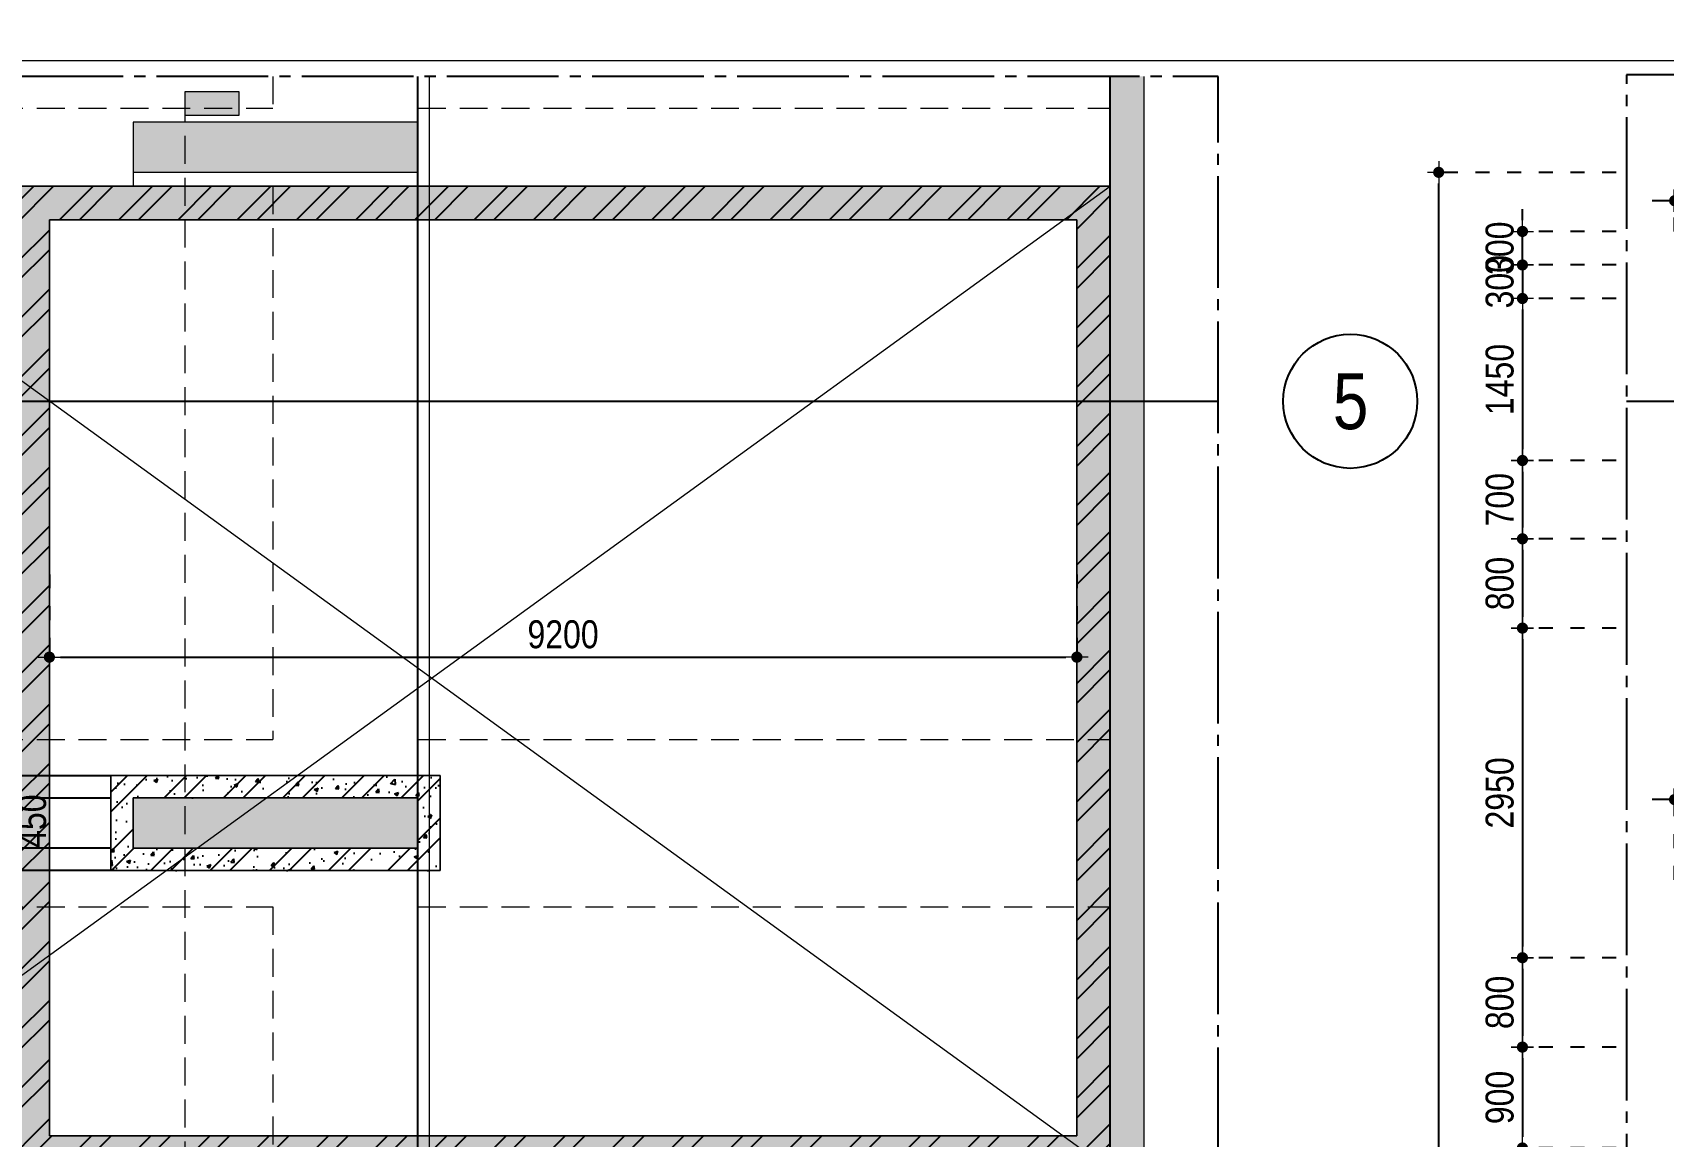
# Model space of a CAD drawing. Header units: millimetres. Extents: x -3021235 to -2791292, y 574414 to 656108.
# Drawn here: x -2947418 to -2932815, y 630182 to 640060 of the extents above; entities that cross this region are included whole.
import ezdxf
from ezdxf.enums import TextEntityAlignment as Align
from ezdxf.xclip import XClip

# ---------------------------------------------------------------- set-up
doc = ezdxf.new("R2010")
doc.units = ezdxf.units.MM
doc.header["$LTSCALE"] = 100
doc.header["$MEASUREMENT"] = 0
for name, pattern in [('$0$HIDDEN', [0.375, 0.25, -0.125]), ('A8-Chi tiet ramp doc$0$Grid Level$0$Center101', [13, 10, -1, 1, -1]), ('CHG_XX_Cot_Ham 2$0$MB_Luoi truc$0$HTT Hidden 21', [3, 2, -1]), ('CHG_XX_Damsan_Ham 2$0$CHG_XX_Damsan_Ham 2$0$HIDDEN', [0.375, 0.25, -0.125]), ('CHG_XX_Luoi truc$0$MB_Luoi truc$0$Center101', [13, 10, -1, 1, -1]), ('HIDDEN5', [2.8375, 1.25, -1.5875])]:
    doc.linetypes.add(name, pattern=pattern)
doc.layers.get('0').update_dxf_attribs({"lineweight": 9})
doc.layers.get('Defpoints').update_dxf_attribs({"color": 254, "lineweight": 0})
for name, color, linetype, lineweight in [("'S_General_Dim_1", 1, 'Continuous', 18), ('CHG_XX_Cot_Ham 1$0$Ap0311_H', 8, 'Continuous', 15), ('CHG_XX_Cot_Ham 2$0$NS-DuongBao', 3, 'Continuous', 18), ('CHG_XX_Cot_Ham 2$0$NS-Hatch', 8, 'Continuous', 25), ('CHG_XX_Cot_Ham 2$0$NS-Pier-H2', 150, 'Continuous', 13), ('CHG_XX_Cot_Ham 2$0$NS-Pier-H2 @ 1', 150, 'Continuous', 13), ('CHG_XX_Cot_Ham 2$0$NS-Pier-H2 @ 150', 150, 'Continuous', 13), ('CHG_XX_Damsan_Ham 1$0$DGIONG', 4, 'Continuous', 13), ("CHG_XX_Damsan_Ham 2$0$CHG_XX_Damsan_Ham 2$0$'S_General_Hidden_1 Thin", 1, 'CHG_XX_Damsan_Ham 2$0$CHG_XX_Damsan_Ham 2$0$HIDDEN', 18), ('CHG_XX_Damsan_Ham 2$0$CHG_XX_Damsan_Ham 2$0$CHG_XX_Damsan_Ham 2$0$Start lo mo', 3, 'Continuous', 15), ('CHG_XX_Damsan_Ham 2$0$CHG_XX_Damsan_Ham 2$0$CHG_XX_Damsan_Ham 2$0$Start net bao', 3, 'Continuous', 18), ('CHG_XX_Damsan_Ham 2$0$CHG_XX_Damsan_Ham 2$0$DBAO', 3, 'Continuous', 13), ('CHG_XX_Damsan_Ham 2$0$CHG_XX_Damsan_Ham 2$0$mach ngung thi cong', 6, 'Continuous', 13), ('CHG_XX_Damsan_Ham 2$0$CHG_XX_Damsan_Ham 2$0$Start net bao', 3, 'Continuous', 18), ('CHG_XX_Damsan_Ham 2$0$CHG_XX_Damsan_Ham 2$0$Start vach', 6, 'Continuous', 25), ('CHG_XX_Damsan_Ham 2$0$HATCH', 154, 'Continuous', 9), ('CHG_XX_Damsan_Ham 2$0$Start vach', 6, 'Continuous', 25), ('Ghi chu ban ve', 3, 'Continuous', 20)]:
    doc.layers.add(name, color=color, linetype=linetype, lineweight=lineweight)
for name, color, linetype in [('A8-Chi tiet ramp doc$0$Grid Level$0$Podium Grid Line', 251, 'A8-Chi tiet ramp doc$0$Grid Level$0$Center101'), ('CHG_XX_Cot_Ham 1$0$mb_cot tang 1-3$0$Concrete Line', 6, 'Continuous'), ('CHG_XX_Luoi truc$0$Grid', 34, 'Continuous'), ('CHG_XX_Luoi truc$0$Grid Line', 251, 'CHG_XX_Luoi truc$0$MB_Luoi truc$0$Center101'), ('Dim 100', 14, 'Continuous'), ('Ky hieu Truc', 1, 'Continuous'), ('mb_cot ham 2$0$Concrete Hatch', 218, 'Continuous'), ('mb_cot ham 2$0$Concrete Line', 6, 'Continuous'), ('mb_cot ham 2$0$Concrete Solid', 216, 'Continuous')]:
    doc.layers.add(name, color=color, linetype=linetype)
doc.styles.add('$0$Title Block Bold', font='VHELVEB_0.TTF')
doc.styles.add('ARIAL', font='ARIALN.TTF')
doc.styles.add('CHG_XX_Luoi truc$0$MB_Luoi truc$0$Grid A-F$0$VNI-HelveCB', font='VHELVCB_0.TTF')
doc.styles.add('Grid Line 200$0$VNI-HelveCB', font='VHELVCB_0.TTF')
doc.dimstyles.new('RHE_100', dxfattribs={"dimscale": 100, "dimtxt": 2.5, "dimasz": 1, "dimexe": 0, "dimexo": 0, "dimgap": 0.75, "dimtad": 1, "dimdec": 0, "dimrnd": 10, "dimzin": 9, "dimdsep": 46, "dimtxsty": 'ARIAL', "dimblk1": 'DIMDOT', "dimblk2": 'DIMDOT', "dimsah": 1, "dimcen": 2, "dimdle": 3, "dimclre": 8, "dimclrt": 2, "dimadec": 0, "dimazin": 0, "dimtfac": 1, "dimtdec": 0, "dimtix": 1, "dimtmove": 2, "dimatfit": 3, "dimldrblk": 'DIMPIJL', "dimfxl": 1, "dimtvp": 1.8, "dimtolj": 1, "dimtzin": 0, "dimarcsym": 0})

# ---------------------------------------------------------------- blocks, each defined once
blk = doc.blocks.new('*U1430')
at = {"layer": 'CHG_XX_Cot_Ham 2$0$NS-Pier-H2 @ 1'}
h = blk.add_hatch(color=256, dxfattribs=at)
h.dxf.hatch_style = 1
h.paths.add_polyline_path([(450, 0), (0, 0), (0, -2550), (450, -2550)])
at = {"layer": 'CHG_XX_Cot_Ham 2$0$NS-Pier-H2 @ 150'}
h = blk.add_hatch(color=256, dxfattribs=at)
h.dxf.hatch_style = 1
h.paths.add_polyline_path([(450, 0), (0, 0), (0, -2550), (450, -2550)])
blk = doc.blocks.new('CHG_XX_Cot_Ham 2$0$Block A_C450x2250')
at = {"layer": 'CHG_XX_Cot_Ham 2$0$NS-Pier-H2'}
blk.add_lwpolyline([(450, -2550), (0, -2550), (0, 0), (450, 0)], close=True, dxfattribs=at)
blk.add_blockref('*U1430', (0, 0), dxfattribs=at)
blk = doc.blocks.new('*U1206')
at = {"layer": 'CHG_XX_Luoi truc$0$Grid Line'}
blk.add_line((0, 0), (0, 608), dxfattribs=at)
at = {"layer": 'CHG_XX_Luoi truc$0$Grid', "lineweight": -2, "style": 'CHG_XX_Luoi truc$0$MB_Luoi truc$0$Grid A-F$0$VNI-HelveCB'}
for tag, p in [('GRIDSUB', (0, 617)), ('GRID', (0, -9))]:
    blk.add_attdef(tag, text='', height=5, dxfattribs=at).set_placement(p, align=Align.MIDDLE)
blk = doc.blocks.new('*U1208')
at = {"layer": 'CHG_XX_Luoi truc$0$Grid Line'}
blk.add_line((0, 0), (0, 438), dxfattribs=at)
at = {"layer": 'CHG_XX_Luoi truc$0$Grid', "lineweight": -2, "style": 'CHG_XX_Luoi truc$0$MB_Luoi truc$0$Grid A-F$0$VNI-HelveCB'}
for tag, p in [('GRIDSUB', (0, 447)), ('GRID', (0, -9))]:
    blk.add_attdef(tag, text='', height=5, dxfattribs=at).set_placement(p, align=Align.MIDDLE)
blk = doc.blocks.new('CHG_XX_Luoi truc')
at = {"layer": 'CHG_XX_Luoi truc$0$Grid', "xscale": 300, "yscale": 300, "zscale": 300}
blk.add_blockref('*U1206', (99550, -12747), dxfattribs=at)
at = {"layer": 'CHG_XX_Luoi truc$0$Grid', "xscale": 300.0000000000013, "yscale": 300.0000000000013, "zscale": 300.0000000000013, "rotation": 90}
blk.add_blockref('*U1208', (110703, 125550), dxfattribs=at)
blk = doc.blocks.new('CHG_XX_Cot_Ham 2')
at = {"layer": 'CHG_XX_Cot_Ham 2$0$NS-Hatch'}
h = blk.add_hatch(dxfattribs=at)
h.set_pattern_fill('ANSI32', color=256, scale=1000, style=0)
h.paths.add_polyline_path([(93600, 76300), (105750.8, 76300), (105750.8, 127475), (93600, 127475)])
h.paths.add_polyline_path([(93900, 107200), (93900, 112700), (105450.8, 112700), (105450.8, 107200)], flags=16)
h.paths.add_polyline_path([(101300.8, 106900), (101300.8, 99800), (93900, 99800), (93900, 106900)], flags=16)
h.paths.add_polyline_path([(93900, 113000), (93900, 118675), (105450.8, 118675), (105450.8, 113000)], flags=16)
h.paths.add_polyline_path([(101600.8, 106900), (105450.8, 106900), (105450.8, 92450), (93900, 92450), (93900, 99500), (101600.8, 99500)], flags=16)
h.paths.add_polyline_path([(93900, 118975), (93900, 122500), (95950, 122500), (95950, 118975)], flags=16)
h.paths.add_polyline_path([(96250, 118975), (96250, 127175), (105450.8, 127175), (105450.8, 118975)], flags=16)
h.paths.add_polyline_path([(100150.8, 92150), (100150.8, 87350), (93900, 87350), (93900, 92150)], flags=16)
h.paths.add_polyline_path([(93900, 122800), (93900, 127175), (95950, 127175), (95950, 122800)], flags=16)
h.paths.add_polyline_path([(100450.8, 92150), (105450.8, 92150), (105450.8, 81950), (100450.8, 81950)], flags=16)
h.paths.add_polyline_path([(100150.8, 87050), (100150.8, 81950), (93900, 81950), (93900, 87050)], flags=16)
h.paths.add_polyline_path([(105450.8, 81650), (105450.8, 76600), (93900, 76600), (93900, 81650)], flags=16)
h = blk.add_hatch(dxfattribs=at)
h.set_pattern_fill('AR-CONC', color=256, scale=50)
h.set_pattern_definition([(50, (-50, -50), (358.6301, -31.37607), [37.5, -412.5]), (355, (-50, -50), (-69.3757, 376.0961), [30, -330]), (100.45144, (-20.1, -52.6), (289.2544, 344.72), [31.8701, -350.57106]), (46.1842, (-50, 50), (533.6207, -82.7596), [56.25, -618.75]), (96.63564, (-5.53, 43.1), (467.331, 487.0593), [47.8052, -525.8569]), (351.18416, (-50, 50), (467.331, 487.0593), [45, -495]), (21, (0, 25), (298.4535, -201.30945), [37.5, -412.5]), (326, (0, 25), (121.6577, 362.575), [30, -330]), (71.45144, (24.87, 8.22), (420.1112, 161.2656), [31.8701, -350.57106]), (37.5, (-50, -50), (6.07993, 166.44693), [0, -326, 0, -335, 0, -331.25]), (7.5, (-50, -50), (131.53477, 197.20586), [0, -191, 0, -318.5, 0, -126.25]), (327.5, (-161.5, -50), (266.91122, -11.27744), [0, -125, 0, -390, 0, -517.5]), (317.5, (-211.5, -50), (291.5931, 50.0525), [0, -162.5, 0, -259, 0, -367.5])])
h.paths.add_polyline_path([(105750, 127475), (93600, 127475), (93600, 76300), (105750.8, 76300)])
h.paths.add_polyline_path([(93900, 107200), (93900, 112700), (105450.8, 112700), (105450.8, 107200)], flags=16)
h.paths.add_polyline_path([(101300.8, 106900), (101300.8, 99800), (93900, 99800), (93900, 106900)], flags=16)
h.paths.add_polyline_path([(93900, 113000), (93900, 118675), (105450.8, 118675), (105450.8, 113000)], flags=16)
h.paths.add_polyline_path([(101600.8, 106900), (105450.8, 106900), (105450.8, 92450), (93900, 92450), (93900, 99500), (101600.8, 99500)], flags=16)
h.paths.add_polyline_path([(93900, 118975), (93900, 122500), (95950, 122500), (95950, 118975)], flags=16)
h.paths.add_polyline_path([(96250, 118975), (96250, 127175), (105450.8, 127175), (105450.8, 118975)], flags=16)
h.paths.add_polyline_path([(100150.8, 92150), (100150.8, 87350), (93900, 87350), (93900, 92150)], flags=16)
h.paths.add_polyline_path([(93900, 122800), (93900, 127175), (95950, 127175), (95950, 122800)], flags=16)
h.paths.add_polyline_path([(100450.8, 92150), (105450.8, 92150), (105450.8, 81950), (100450.8, 81950)], flags=16)
h.paths.add_polyline_path([(100150.8, 87050), (100150.8, 81950), (93900, 81950), (93900, 87050)], flags=16)
h.paths.add_polyline_path([(105450.8, 81650), (105450.8, 76600), (93900, 76600), (93900, 81650)], flags=16)
h = blk.add_hatch(dxfattribs=at)
h.set_pattern_fill('AR-CONC', color=256, scale=50)
h.set_pattern_definition([(50, (-2213768.6, 588216.82), (358.63009, -31.376067), [37.5, -412.5]), (355, (-2213768.6, 588216.82), (-69.375667, 376.096067), [30, -330]), (100.451444, (-2213738.7, 588214.2), (289.254423, 344.719995), [31.870096, -350.571056]), (46.1842, (-2213768.6, 588316.8), (533.620665, -82.75964), [56.25, -618.75]), (96.635635, (-2213724.1, 588309.9), (467.33097, 487.0593), [47.80517, -525.85688]), (351.184164, (-2213768.6, 588316.8), (467.33097, 487.0593), [45, -495]), (21, (-2213718.6, 588291.82), (298.453526, -201.309445), [37.5, -412.5]), (326, (-2213718.6, 588291.82), (121.657666, 362.57502), [30, -330]), (71.451445, (-2213693.72, 588275.05), (420.11119, 161.265576), [31.870095, -350.571056]), (37.5, (-2213768.59, 588216.82), (6.079928, 166.446927), [0, -326, 0, -335, 0, -331.25]), (7.5, (-2213768.59, 588216.82), (131.534769, 197.205856), [0, -191, 0, -318.5, 0, -126.25]), (327.5, (-2213880.09, 588216.82), (266.911218, -11.277436), [0, -125, 0, -390, 0, -517.5]), (317.5, (-2213930.1, 588216.82), (291.593085, 50.052491), [0, -162.5, 0, -259, 0, -367.5])])
h.paths.add_polyline_path([(96800.8, 121350), (99750.8, 121350), (99750.8, 122200), (96800.8, 122200)])
h.paths.add_polyline_path([(97000.8, 121550), (99550.8, 121550), (99550.8, 122000), (97000.8, 122000)], flags=16)
h = blk.add_hatch(dxfattribs=at)
h.set_pattern_fill('ANSI32,_O', color=256, scale=1000)
h.set_pattern_definition([(45, (-2213768.6, 588216.82), (-265.16504, 265.16504), []), (45, (-2213591.8, 588216.82), (-265.16504, 265.16504), [])])
h.paths.add_polyline_path([(96800.8, 121350), (99750.8, 121350), (99750.8, 122200), (96800.8, 122200)])
h.paths.add_polyline_path([(97000.8, 121550), (99550.8, 121550), (99550.8, 122000), (97000.8, 122000)], flags=16)
at = {"layer": 'CHG_XX_Cot_Ham 2$0$NS-Pier-H2'}
h = blk.add_hatch(color=256, dxfattribs=at)
h.dxf.hatch_style = 1
h.paths.add_polyline_path([(99639.2, 163400), (-10900, 163400), (-10900, 85450), (-300, 85450), (-300, 84050), (32350, 84050), (32350, -9000), (103575.5, -9000), (106050, -6022), (106050, 158254.3)])
h.paths.add_polyline_path([(99533.7, 163100), (105750, 158110.4), (105750, 90450), (105650, 90450), (105750, 90450), (105750, 13850), (105750, 13722.3), (105750, -5913.6), (103434.7, -8700), (93599.8, -8700), (93299.8, -8700), (32650, -8700), (32650, 84350), (0, 84350), (0, 85750), (-10600, 85750), (-10600, 163100), (93600, 163100)], flags=16)
at = {"layer": 'CHG_XX_Cot_Ham 2$0$NS-DuongBao'}
for points in [[(93600, 127475), (105750.8, 127475), (105750.8, 76300), (93600, 76300)], [(105450.8, 127175), (96250, 127175), (96250, 118975), (105450.8, 118975)], [(96250, 127175), (105450.8, 127175), (105450.8, 118975), (96250, 118975)], [(96800.8, 122200), (99750.8, 122200), (99750.8, 121350), (96800.8, 121350)]]:
    blk.add_lwpolyline(points, close=True, dxfattribs=at)
at = {"layer": 'CHG_XX_Cot_Ham 2$0$NS-DuongBao', "color": 1}
for points in [[(96800.8, 121350), (99750.8, 121350), (99750.8, 122200), (96800.8, 122200)], [(97000.8, 122000), (99550.8, 122000), (99550.8, 121550), (97000.8, 121550)]]:
    blk.add_lwpolyline(points, close=True, dxfattribs=at)
at = {"layer": 'CHG_XX_Cot_Ham 2$0$NS-Pier-H2'}
for p, q in [((106050, 158254.3), (106050, -6022)), ((105750, 158110.4), (105750, 90450)), ((97000, 127925), (97000, 127475)), ((99550, 127475), (99550, 127925)), ((97000, 127475), (99550, 127475))]:
    blk.add_line(p, q, dxfattribs=at)
at = {"layer": 'CHG_XX_Cot_Ham 2$0$NS-Pier-H2', "linetype": 'CHG_XX_Cot_Ham 2$0$MB_Luoi truc$0$HTT Hidden 21'}
blk.add_lwpolyline([(99639.2, 163400), (106050, 158254.3), (106050, -6022), (103575.5, -9000), (32350, -9000), (32350, 84050), (-300, 84050), (-300, 85450), (-10900, 85450), (-10900, 163400)], close=True, dxfattribs=at)
at = {"layer": 'CHG_XX_Cot_Ham 2$0$NS-Pier-H2'}
for points in [[(96800.8, 122200), (99750.8, 122200), (99750.8, 121350), (96800.8, 121350)], [(97000, 121550), (99550, 121550), (99550, 122000), (97000, 122000)], [(99550.8, 121550), (97000.8, 121550), (97000.8, 122000), (99550.8, 122000)]]:
    blk.add_lwpolyline(points, close=True, dxfattribs=at)
blk.add_blockref('CHG_XX_Luoi truc', (0, 0), dxfattribs=at)
at = {"layer": 'CHG_XX_Cot_Ham 2$0$NS-Pier-H2', "xscale": -1, "rotation": 90}
for p in [(97000, 128050), (97000, 122000)]:
    blk.add_blockref('CHG_XX_Cot_Ham 2$0$Block A_C450x2250', p, dxfattribs=at)
blk = doc.blocks.new('CHG_XX_Damsan_Ham 2', base_point=(3089256, -609981))
at = {"layer": "CHG_XX_Damsan_Ham 2$0$CHG_XX_Damsan_Ham 2$0$'S_General_Hidden_1 Thin", "ltscale": 10}
for p, q in [((98250, 133925), (98250, 128175)), ((99550, 133925), (99550, 128175)), ((87700, 128175), (98250, 128175)), ((99550, 128175), (105750, 128175)), ((98250, 127475), (98250, 122525)), ((99550, 127475), (99550, 122525)), ((87300, 122525), (98250, 122525)), ((99550, 122525), (105750, 122525)), ((87300, 121025), (98250, 121025)), ((98250, 121025), (98250, 118675)), ((99550, 121025), (99550, 118675)), ((99550, 121025), (105750, 121025))]:
    blk.add_line(p, q, dxfattribs=at)
at = {"layer": 'CHG_XX_Damsan_Ham 2$0$CHG_XX_Damsan_Ham 2$0$CHG_XX_Damsan_Ham 2$0$Start lo mo'}
for p, q in [((105750, 127475), (93600, 127475)), ((93600, 118673), (105750, 127475)), ((93600, 127475), (105750, 118673)), ((105750, 118673), (105750, 127475))]:
    blk.add_line(p, q, dxfattribs=at)
at = {"layer": 'CHG_XX_Damsan_Ham 2$0$CHG_XX_Damsan_Ham 2$0$CHG_XX_Damsan_Ham 2$0$Start net bao'}
for points in [[(-10900, 163400), (99639, 163400), (106050, 158250), (106050, -6022), (103576, -9000), (32350, -9000), (32350, 84050), (-300, 84050)], [(-10600, 85750), (-10600, 163100), (99534, 163100), (105750, 158106), (105750, 128050)]]:
    blk.add_lwpolyline(points, dxfattribs=at)
at = {"layer": 'CHG_XX_Damsan_Ham 2$0$CHG_XX_Damsan_Ham 2$0$mach ngung thi cong'}
blk.add_lwpolyline([(23700, 90148), (-100, 90150), (-100, 153400), (99650, 153400), (99650, 71950), (75851, 71950), (75851, 88800), (75851, 88800), (75851, 129600), (23700, 129600)], close=True, dxfattribs=at)
at = {"layer": 'CHG_XX_Damsan_Ham 2$0$CHG_XX_Damsan_Ham 2$0$Start net bao'}
for points in [[(-10900, 163400), (99639, 163400), (106050, 158250), (106050, -6022), (103576, -9000), (32350, -9000), (32350, 84050), (-300, 84050)], [(-10600, 85750), (-10600, 163100), (99534, 163100), (105750, 158106), (105750, 128050)]]:
    blk.add_lwpolyline(points, dxfattribs=at)
at = {"layer": 'CHG_XX_Damsan_Ham 2$0$CHG_XX_Damsan_Ham 2$0$Start vach'}
blk.add_lwpolyline([(105750, 12350), (105750, 156610)], dxfattribs=at)
at = {"layer": 'CHG_XX_Damsan_Ham 2$0$Start vach'}
blk.add_lwpolyline([(105750, 12350), (105750, 156610)], dxfattribs=at)
at = {"layer": 'CHG_XX_Damsan_Ham 2$0$CHG_XX_Damsan_Ham 2$0$DBAO'}
blk.add_blockref('CHG_XX_Cot_Ham 2', (0, 0), dxfattribs=at)
at = {"layer": 'CHG_XX_Damsan_Ham 2$0$HATCH'}
blk.add_blockref('CHG_XX_Cot_Ham 2', (0, 0), dxfattribs=at)
blk = doc.blocks.new('*U1090')
blk.add_hatch(color=256).paths.add_polyline_path([(480, 52996), (480, 52781), (0, 52781), (0, 52996)])
at = {"linetype": '$0$HIDDEN', "ltscale": 10}
blk.add_line((0, 600), (0, 52996), dxfattribs=at)
blk.add_lwpolyline([(480, 52996), (480, 52781), (0, 52781), (0, 52996)], close=True)
at = {"style": '$0$Title Block Bold', "flags": 8}
blk.add_attdef('VIEWNUMBER', text='', height=300, dxfattribs=at).set_placement((0, 0), align=Align.BOTTOM_CENTER)
blk.add_attdef('DRAWINGREFERENCE', text='', height=250, dxfattribs=at).set_placement((0, -120), align=Align.TOP_CENTER)
blk = doc.blocks.new('CHG_XX_Cot_Ham 1')
at = {"layer": 'CHG_XX_Cot_Ham 1$0$Ap0311_H'}
h = blk.add_hatch(color=256, dxfattribs=at)
h.dxf.hatch_style = 1
h.paths.add_polyline_path([(99639.2, 163400), (-10900, 163400), (-10900, 85450), (-300, 85450), (-300, 84050), (32350, 84050), (32350, -9000), (103575.5, -9000), (106050, -6022), (106050, 158254.3)])
h.paths.add_polyline_path([(99533.7, 163100), (105750, 158110.4), (105750, 90450), (105650, 90450), (105650, 90450), (105750, 90450), (105750, 13850), (105750, 13825.9), (105750, -5913.6), (103434.7, -8700), (93600, -8700), (32650, -8700), (32650, 84350), (0, 84350), (0, 85750), (-10600, 85750), (-10600, 163100), (93600, 163100)], flags=16)
at = {"layer": 'CHG_XX_Cot_Ham 1$0$mb_cot tang 1-3$0$Concrete Line'}
blk.add_blockref('CHG_XX_Luoi truc', (0, 0), dxfattribs=at)
blk = doc.blocks.new('CHG_XX_Damsan_Ham 1', base_point=(3089256, -609981))
at = {"layer": 'CHG_XX_Damsan_Ham 1$0$DGIONG'}
blk.add_blockref('CHG_XX_Cot_Ham 1', (0, 0), dxfattribs=at)
blk = doc.blocks.new('DIMDOT')
for p, q in [((1, 0), (-1, 0)), ((0, -1), (0, 1))]:
    blk.add_line(p, q)
at = {"const_width": 0.5}
blk.add_lwpolyline([(-0.25, 0, 1), (0.25, 0, 1)], format="xyb", close=True, dxfattribs=at)
blk = doc.blocks.new('*D327')
at = {"layer": "'S_General_Dim_1", "color": 0, "lineweight": -2, "transparency": 16777216}
for p, q in [((-2947655, 632860), (-2947655, 632960)), ((-2947655, 632560), (-2947655, 632760)), ((-2947655, 632460), (-2947655, 632360))]:
    blk.add_line(p, q, dxfattribs=at)
at = {"layer": "'S_General_Dim_1", "color": 8, "lineweight": -2, "transparency": 16777216}
for p, q in [((-2946716, 632760), (-2947655, 632760)), ((-2946716, 632560), (-2947655, 632560))]:
    blk.add_line(p, q, dxfattribs=at)
at = {"layer": 'Defpoints', "color": 0, "transparency": 16777216}
for p in [(-2947655, 632760), (-2946716, 632760), (-2946716, 632560)]:
    blk.add_point(p, dxfattribs=at)
at = {"layer": "'S_General_Dim_1", "color": 0, "lineweight": -2, "transparency": 16777216, "xscale": 100, "yscale": 100, "zscale": 100}
for p, rotation in [((-2947655, 632760), 270), ((-2947655, 632560), 90)]:
    blk.add_blockref('DIMDOT', p, dxfattribs=dict(at, rotation=rotation))
at = {"layer": "'S_General_Dim_1", "color": 2, "transparency": 16777216, "insert": (-2947858, 632660), "char_height": 250, "attachment_point": 5, "rotation": 90, "style": 'ARIAL'}
blk.add_mtext('\\A1;200', dxfattribs=at)
blk = doc.blocks.new('DIMPIJL')
at = {"linetype": 'ByBlock'}
blk.add_solid([(-2.5, 0.42), (-2.5, -0.42), (0, 0)], dxfattribs=at)
blk = doc.blocks.new('*D328')
at = {"layer": "'S_General_Dim_1", "color": 8, "lineweight": -2, "transparency": 16777216}
for p, q in [((-2946716, 633210), (-2947655, 633210)), ((-2946716, 632760), (-2947655, 632760))]:
    blk.add_line(p, q, dxfattribs=at)
at = {"layer": "'S_General_Dim_1", "color": 0, "lineweight": -2, "transparency": 16777216}
blk.add_line((-2947655, 632860), (-2947655, 633110), dxfattribs=at)
at = {"layer": 'Defpoints', "color": 0, "transparency": 16777216}
for p in [(-2947655, 633210), (-2946716, 633210), (-2946716, 632760)]:
    blk.add_point(p, dxfattribs=at)
at = {"layer": "'S_General_Dim_1", "color": 0, "lineweight": -2, "transparency": 16777216, "xscale": 100, "yscale": 100, "zscale": 100}
for p, rotation in [((-2947655, 633210), 90), ((-2947655, 632760), 270)]:
    blk.add_blockref('DIMDOT', p, dxfattribs=dict(at, rotation=rotation))
at = {"layer": "'S_General_Dim_1", "color": 2, "transparency": 16777216, "insert": (-2947421, 633003), "char_height": 250, "attachment_point": 5, "rotation": 90, "style": 'ARIAL'}
blk.add_mtext('\\A1;450', dxfattribs=at)
blk = doc.blocks.new('*D329')
at = {"layer": "'S_General_Dim_1", "color": 0, "lineweight": -2, "transparency": 16777216}
for p, q in [((-2947655, 633510), (-2947655, 633610)), ((-2947655, 633210), (-2947655, 633410)), ((-2947655, 633110), (-2947655, 633010))]:
    blk.add_line(p, q, dxfattribs=at)
at = {"layer": "'S_General_Dim_1", "color": 8, "lineweight": -2, "transparency": 16777216}
for p, q in [((-2946716, 633410), (-2947655, 633410)), ((-2946716, 633210), (-2947655, 633210))]:
    blk.add_line(p, q, dxfattribs=at)
at = {"layer": 'Defpoints', "color": 0, "transparency": 16777216}
for p in [(-2947655, 633410), (-2946716, 633410), (-2946716, 633210)]:
    blk.add_point(p, dxfattribs=at)
at = {"layer": "'S_General_Dim_1", "color": 0, "lineweight": -2, "transparency": 16777216, "xscale": 100, "yscale": 100, "zscale": 100}
for p, rotation in [((-2947655, 633410), 270), ((-2947655, 633210), 90)]:
    blk.add_blockref('DIMDOT', p, dxfattribs=dict(at, rotation=rotation))
at = {"layer": "'S_General_Dim_1", "color": 2, "transparency": 16777216, "insert": (-2947858, 633310), "char_height": 250, "attachment_point": 5, "rotation": 90, "style": 'ARIAL'}
blk.add_mtext('\\A1;200', dxfattribs=at)
blk = doc.blocks.new('gr1')
at = {"layer": 'Ky hieu Truc', "lineweight": -2}
blk.add_circle((-8854, 37924), 600, dxfattribs=at)
at = {"layer": 'Ky hieu Truc', "color": 3, "style": 'Grid Line 200$0$VNI-HelveCB'}
blk.add_text('5', height=500, dxfattribs=at).set_placement((-8851, 37921), align=Align.MIDDLE)
blk = doc.blocks.new('*D337')
at = {"layer": "'S_General_Dim_1", "color": 8, "linetype": 'HIDDEN5', "lineweight": -2, "transparency": 16777216}
for p, q in [((-2933238, 638810), (-2934827, 638810)), ((-2933238, 601660), (-2934827, 601660))]:
    blk.add_line(p, q, dxfattribs=at)
at = {"layer": "'S_General_Dim_1", "color": 0, "lineweight": -2, "transparency": 16777216}
blk.add_line((-2934827, 601760), (-2934827, 638710), dxfattribs=at)
at = {"layer": 'Defpoints', "color": 0, "transparency": 16777216}
for p in [(-2934827, 638810), (-2933238, 638810), (-2933238, 601660)]:
    blk.add_point(p, dxfattribs=at)
at = {"layer": "'S_General_Dim_1", "color": 0, "lineweight": -2, "transparency": 16777216, "xscale": 100, "yscale": 100, "zscale": 100}
for p, rotation in [((-2934827, 638810), 90), ((-2934827, 601660), 270)]:
    blk.add_blockref('DIMDOT', p, dxfattribs=dict(at, rotation=rotation))
at = {"layer": "'S_General_Dim_1", "color": 2, "transparency": 16777216, "insert": (-2935030, 620235), "char_height": 250, "attachment_point": 5, "rotation": 90, "style": 'ARIAL'}
blk.add_mtext('\\A1;37150', dxfattribs=at)
blk = doc.blocks.new('*D338')
at = {"layer": "'S_General_Dim_1", "color": 0, "lineweight": -2, "transparency": 16777216}
for p, q in [((-2934077, 638381), (-2934077, 638481)), ((-2934077, 637981), (-2934077, 638281)), ((-2934077, 637881), (-2934077, 637781))]:
    blk.add_line(p, q, dxfattribs=at)
at = {"layer": "'S_General_Dim_1", "color": 8, "linetype": 'HIDDEN5', "lineweight": -2, "transparency": 16777216}
for p, q in [((-2933238, 638281), (-2934077, 638281)), ((-2933238, 637981), (-2934077, 637981))]:
    blk.add_line(p, q, dxfattribs=at)
at = {"layer": 'Defpoints', "color": 0, "transparency": 16777216}
for p in [(-2934077, 638281), (-2933238, 638281), (-2933238, 637981)]:
    blk.add_point(p, dxfattribs=at)
at = {"layer": "'S_General_Dim_1", "color": 0, "lineweight": -2, "transparency": 16777216, "xscale": 100, "yscale": 100, "zscale": 100}
for p, rotation in [((-2934077, 638281), 270), ((-2934077, 637981), 90)]:
    blk.add_blockref('DIMDOT', p, dxfattribs=dict(at, rotation=rotation))
at = {"layer": "'S_General_Dim_1", "color": 2, "transparency": 16777216, "insert": (-2934280, 638131), "char_height": 250, "attachment_point": 5, "rotation": 90, "style": 'ARIAL'}
blk.add_mtext('\\A1;300', dxfattribs=at)
blk = doc.blocks.new('*D339')
at = {"layer": "'S_General_Dim_1", "color": 0, "lineweight": -2, "transparency": 16777216}
for p, q in [((-2934077, 638081), (-2934077, 638181)), ((-2934077, 637981), (-2934077, 637681)), ((-2934077, 637581), (-2934077, 637481))]:
    blk.add_line(p, q, dxfattribs=at)
at = {"layer": "'S_General_Dim_1", "color": 8, "linetype": 'HIDDEN5', "lineweight": -2, "transparency": 16777216}
for p, q in [((-2933238, 637981), (-2934077, 637981)), ((-2933238, 637681), (-2934077, 637681))]:
    blk.add_line(p, q, dxfattribs=at)
at = {"layer": 'Defpoints', "color": 0, "transparency": 16777216}
for p in [(-2933238, 637981), (-2934077, 637681), (-2933238, 637681)]:
    blk.add_point(p, dxfattribs=at)
at = {"layer": "'S_General_Dim_1", "color": 0, "lineweight": -2, "transparency": 16777216, "xscale": 100, "yscale": 100, "zscale": 100}
for p, rotation in [((-2934077, 637981), 270), ((-2934077, 637681), 90)]:
    blk.add_blockref('DIMDOT', p, dxfattribs=dict(at, rotation=rotation))
at = {"layer": "'S_General_Dim_1", "color": 2, "transparency": 16777216, "insert": (-2934280, 637831), "char_height": 250, "attachment_point": 5, "rotation": 90, "style": 'ARIAL'}
blk.add_mtext('\\A1;300', dxfattribs=at)
blk = doc.blocks.new('*D340')
at = {"layer": "'S_General_Dim_1", "color": 8, "linetype": 'HIDDEN5', "lineweight": -2, "transparency": 16777216}
for p, q in [((-2933238, 637681), (-2934077, 637681)), ((-2933238, 636231), (-2934077, 636231))]:
    blk.add_line(p, q, dxfattribs=at)
at = {"layer": "'S_General_Dim_1", "color": 0, "lineweight": -2, "transparency": 16777216}
blk.add_line((-2934077, 637581), (-2934077, 636331), dxfattribs=at)
at = {"layer": 'Defpoints', "color": 0, "transparency": 16777216}
for p in [(-2933238, 637681), (-2934077, 636231), (-2933238, 636231)]:
    blk.add_point(p, dxfattribs=at)
at = {"layer": "'S_General_Dim_1", "color": 0, "lineweight": -2, "transparency": 16777216, "xscale": 100, "yscale": 100, "zscale": 100}
for p, rotation in [((-2934077, 637681), 90), ((-2934077, 636231), 270)]:
    blk.add_blockref('DIMDOT', p, dxfattribs=dict(at, rotation=rotation))
at = {"layer": "'S_General_Dim_1", "color": 2, "transparency": 16777216, "insert": (-2934280, 636956), "char_height": 250, "attachment_point": 5, "rotation": 90, "style": 'ARIAL'}
blk.add_mtext('\\A1;1450', dxfattribs=at)
blk = doc.blocks.new('*D341')
at = {"layer": "'S_General_Dim_1", "color": 8, "linetype": 'HIDDEN5', "lineweight": -2, "transparency": 16777216}
for p, q in [((-2933238, 636231), (-2934077, 636231)), ((-2933238, 635530), (-2934077, 635530))]:
    blk.add_line(p, q, dxfattribs=at)
at = {"layer": "'S_General_Dim_1", "color": 0, "lineweight": -2, "transparency": 16777216}
blk.add_line((-2934077, 636131), (-2934077, 635630), dxfattribs=at)
at = {"layer": 'Defpoints', "color": 0, "transparency": 16777216}
for p in [(-2933238, 636231), (-2934077, 635530), (-2933238, 635530)]:
    blk.add_point(p, dxfattribs=at)
at = {"layer": "'S_General_Dim_1", "color": 0, "lineweight": -2, "transparency": 16777216, "xscale": 100, "yscale": 100, "zscale": 100}
for p, rotation in [((-2934077, 636231), 90), ((-2934077, 635530), 270)]:
    blk.add_blockref('DIMDOT', p, dxfattribs=dict(at, rotation=rotation))
at = {"layer": "'S_General_Dim_1", "color": 2, "transparency": 16777216, "insert": (-2934280, 635880), "char_height": 250, "attachment_point": 5, "rotation": 90, "style": 'ARIAL'}
blk.add_mtext('\\A1;700', dxfattribs=at)
blk = doc.blocks.new('*D342')
at = {"layer": "'S_General_Dim_1", "color": 8, "linetype": 'HIDDEN5', "lineweight": -2, "transparency": 16777216}
for p, q in [((-2933238, 635530), (-2934077, 635530)), ((-2933238, 634731), (-2934077, 634731))]:
    blk.add_line(p, q, dxfattribs=at)
at = {"layer": "'S_General_Dim_1", "color": 0, "lineweight": -2, "transparency": 16777216}
blk.add_line((-2934077, 635430), (-2934077, 634831), dxfattribs=at)
at = {"layer": 'Defpoints', "color": 0, "transparency": 16777216}
for p in [(-2933238, 635530), (-2934077, 634731), (-2933238, 634731)]:
    blk.add_point(p, dxfattribs=at)
at = {"layer": "'S_General_Dim_1", "color": 0, "lineweight": -2, "transparency": 16777216, "xscale": 100, "yscale": 100, "zscale": 100}
for p, rotation in [((-2934077, 635530), 90), ((-2934077, 634731), 270)]:
    blk.add_blockref('DIMDOT', p, dxfattribs=dict(at, rotation=rotation))
at = {"layer": "'S_General_Dim_1", "color": 2, "transparency": 16777216, "insert": (-2934280, 635130), "char_height": 250, "attachment_point": 5, "rotation": 90, "style": 'ARIAL'}
blk.add_mtext('\\A1;800', dxfattribs=at)
blk = doc.blocks.new('*D343')
at = {"layer": "'S_General_Dim_1", "color": 8, "linetype": 'HIDDEN5', "lineweight": -2, "transparency": 16777216}
for p, q in [((-2933238, 634731), (-2934077, 634731)), ((-2933238, 631781), (-2934077, 631781))]:
    blk.add_line(p, q, dxfattribs=at)
at = {"layer": "'S_General_Dim_1", "color": 0, "lineweight": -2, "transparency": 16777216}
blk.add_line((-2934077, 634631), (-2934077, 631881), dxfattribs=at)
at = {"layer": 'Defpoints', "color": 0, "transparency": 16777216}
for p in [(-2933238, 634731), (-2934077, 631781), (-2933238, 631781)]:
    blk.add_point(p, dxfattribs=at)
at = {"layer": "'S_General_Dim_1", "color": 0, "lineweight": -2, "transparency": 16777216, "xscale": 100, "yscale": 100, "zscale": 100}
for p, rotation in [((-2934077, 634731), 90), ((-2934077, 631781), 270)]:
    blk.add_blockref('DIMDOT', p, dxfattribs=dict(at, rotation=rotation))
at = {"layer": "'S_General_Dim_1", "color": 2, "transparency": 16777216, "insert": (-2934280, 633256), "char_height": 250, "attachment_point": 5, "rotation": 90, "style": 'ARIAL'}
blk.add_mtext('\\A1;2950', dxfattribs=at)
blk = doc.blocks.new('*D344')
at = {"layer": "'S_General_Dim_1", "color": 8, "linetype": 'HIDDEN5', "lineweight": -2, "transparency": 16777216}
for p, q in [((-2933238, 631781), (-2934077, 631781)), ((-2933238, 630981), (-2934077, 630981))]:
    blk.add_line(p, q, dxfattribs=at)
at = {"layer": "'S_General_Dim_1", "color": 0, "lineweight": -2, "transparency": 16777216}
blk.add_line((-2934077, 631681), (-2934077, 631081), dxfattribs=at)
at = {"layer": 'Defpoints', "color": 0, "transparency": 16777216}
for p in [(-2933238, 631781), (-2934077, 630981), (-2933238, 630981)]:
    blk.add_point(p, dxfattribs=at)
at = {"layer": "'S_General_Dim_1", "color": 0, "lineweight": -2, "transparency": 16777216, "xscale": 100, "yscale": 100, "zscale": 100}
for p, rotation in [((-2934077, 631781), 90), ((-2934077, 630981), 270)]:
    blk.add_blockref('DIMDOT', p, dxfattribs=dict(at, rotation=rotation))
at = {"layer": "'S_General_Dim_1", "color": 2, "transparency": 16777216, "insert": (-2934280, 631381), "char_height": 250, "attachment_point": 5, "rotation": 90, "style": 'ARIAL'}
blk.add_mtext('\\A1;800', dxfattribs=at)
blk = doc.blocks.new('*D345')
at = {"layer": "'S_General_Dim_1", "color": 8, "linetype": 'HIDDEN5', "lineweight": -2, "transparency": 16777216}
for p, q in [((-2933238, 630981), (-2934077, 630981)), ((-2933238, 630078), (-2934077, 630078))]:
    blk.add_line(p, q, dxfattribs=at)
at = {"layer": "'S_General_Dim_1", "color": 0, "lineweight": -2, "transparency": 16777216}
blk.add_line((-2934077, 630881), (-2934077, 630178), dxfattribs=at)
at = {"layer": 'Defpoints', "color": 0, "transparency": 16777216}
for p in [(-2933238, 630981), (-2934077, 630078), (-2933238, 630078)]:
    blk.add_point(p, dxfattribs=at)
at = {"layer": "'S_General_Dim_1", "color": 0, "lineweight": -2, "transparency": 16777216, "xscale": 100, "yscale": 100, "zscale": 100}
for p, rotation in [((-2934077, 630981), 90), ((-2934077, 630078), 270)]:
    blk.add_blockref('DIMDOT', p, dxfattribs=dict(at, rotation=rotation))
at = {"layer": "'S_General_Dim_1", "color": 2, "transparency": 16777216, "insert": (-2934280, 630530), "char_height": 250, "attachment_point": 5, "rotation": 90, "style": 'ARIAL'}
blk.add_mtext('\\A1;900', dxfattribs=at)
blk = doc.blocks.new('*D384')
at = {"layer": 'Defpoints', "color": 0, "transparency": 16777216}
for p in [(-2932715, 633196), (-2932715, 632479), (-2932118, 632479)]:
    blk.add_point(p, dxfattribs=at)
at = {"layer": 'Ky hieu Truc', "color": 0, "lineweight": -2, "transparency": 16777216}
for p, q in [((-2932815, 633196), (-2932915, 633196)), ((-2932118, 633196), (-2932715, 633196)), ((-2932018, 633196), (-2931918, 633196))]:
    blk.add_line(p, q, dxfattribs=at)
at = {"layer": 'Ky hieu Truc', "color": 8, "linetype": 'HIDDEN5', "lineweight": -2, "transparency": 16777216}
for p, q in [((-2932715, 632479), (-2932715, 633196)), ((-2932118, 632479), (-2932118, 633196))]:
    blk.add_line(p, q, dxfattribs=at)
at = {"layer": 'Ky hieu Truc', "color": 0, "lineweight": -2, "transparency": 16777216, "xscale": 100, "yscale": 100, "zscale": 100}
blk.add_blockref('DIMDOT', (-2932715, 633196), dxfattribs=at)
at = {"layer": 'Ky hieu Truc', "color": 0, "lineweight": -2, "transparency": 16777216, "xscale": 100, "yscale": 100, "zscale": 100, "rotation": 180}
blk.add_blockref('DIMDOT', (-2932118, 633196), dxfattribs=at)
at = {"layer": 'Ky hieu Truc', "color": 2, "transparency": 16777216, "insert": (-2932416, 633399), "char_height": 250, "attachment_point": 5, "style": 'ARIAL'}
blk.add_mtext('\\A1;600', dxfattribs=at)
blk = doc.blocks.new('*D385')
at = {"layer": 'Defpoints', "color": 0, "transparency": 16777216}
for p in [(-2932114, 638556), (-2932714, 638281), (-2932114, 637681)]:
    blk.add_point(p, dxfattribs=at)
at = {"layer": 'Ky hieu Truc', "color": 0, "lineweight": -2, "transparency": 16777216}
for p, q in [((-2932814, 638556), (-2932914, 638556)), ((-2932714, 638556), (-2932114, 638556)), ((-2932014, 638556), (-2931914, 638556))]:
    blk.add_line(p, q, dxfattribs=at)
at = {"layer": 'Ky hieu Truc', "color": 8, "linetype": 'HIDDEN5', "lineweight": -2, "transparency": 16777216}
for p, q in [((-2932714, 638281), (-2932714, 638556)), ((-2932114, 637681), (-2932114, 638556))]:
    blk.add_line(p, q, dxfattribs=at)
at = {"layer": 'Ky hieu Truc', "color": 0, "lineweight": -2, "transparency": 16777216, "xscale": 100, "yscale": 100, "zscale": 100}
blk.add_blockref('DIMDOT', (-2932714, 638556), dxfattribs=at)
at = {"layer": 'Ky hieu Truc', "color": 0, "lineweight": -2, "transparency": 16777216, "xscale": 100, "yscale": 100, "zscale": 100, "rotation": 180}
blk.add_blockref('DIMDOT', (-2932114, 638556), dxfattribs=at)
at = {"layer": 'Ky hieu Truc', "color": 2, "transparency": 16777216, "insert": (-2932414, 638759), "char_height": 250, "attachment_point": 5, "style": 'ARIAL'}
blk.add_mtext('\\A1;600', dxfattribs=at)
blk = doc.blocks.new('*D399')
at = {"layer": "'S_General_Dim_1", "color": 8, "linetype": 'HIDDEN5', "lineweight": -2, "transparency": 16777216}
for p, q in [((-2947268, 635212), (-2947268, 634471)), ((-2938067, 635212), (-2938067, 634471))]:
    blk.add_line(p, q, dxfattribs=at)
at = {"layer": "'S_General_Dim_1", "color": 0, "lineweight": -2, "transparency": 16777216}
blk.add_line((-2947168, 634471), (-2938167, 634471), dxfattribs=at)
at = {"layer": 'Defpoints', "color": 0, "transparency": 16777216}
for p in [(-2947268, 635212), (-2938067, 635212), (-2938067, 634471)]:
    blk.add_point(p, dxfattribs=at)
at = {"layer": "'S_General_Dim_1", "color": 0, "lineweight": -2, "transparency": 16777216, "xscale": 100, "yscale": 100, "zscale": 100, "rotation": 180}
blk.add_blockref('DIMDOT', (-2947268, 634471), dxfattribs=at)
at = {"layer": "'S_General_Dim_1", "color": 0, "lineweight": -2, "transparency": 16777216, "xscale": 100, "yscale": 100, "zscale": 100}
blk.add_blockref('DIMDOT', (-2938067, 634471), dxfattribs=at)
at = {"layer": "'S_General_Dim_1", "color": 2, "transparency": 16777216, "insert": (-2942668, 634674), "char_height": 250, "attachment_point": 5, "style": 'ARIAL'}
blk.add_mtext('\\A1;9200', dxfattribs=at)
blk = doc.blocks.new('mb_cot ham 2')
at = {"layer": 'mb_cot ham 2$0$Concrete Hatch'}
h = blk.add_hatch(dxfattribs=at)
h.set_pattern_fill('BTCT', color=256, scale=100, style=0, pattern_type=2)
h.set_pattern_definition([(45, (0, 0), (-176.7767, 176.7767), []), (45, (0, 110), (-176.7767, 176.7767), []), (50, (0, 0), (717.2602, -62.7521), [75, -825]), (355, (0, 0), (-138.7513, 752.192), [60, -660]), (100.4514, (59.8, -5.2), (578.5094, 689.4395), [63.7402, -701.142]), (46.1842, (0, 200), (1067.241, -165.519), [112.5, -1237.5]), (96.6356, (88.9, 186.2), (934.6627, 974.118), [95.61, -1051.713]), (351.1842, (0, 200), (934.662, 974.1186), [90, -990]), (21, (100, 150), (596.907, -402.6189), [75, -825]), (326, (100, 150), (243.3153, 725.15), [60, -660]), (71.4514, (149.74, 116.45), (840.2226, 322.5305), [63.7402, -701.142]), (37.5, (0, 0), (12.15986, 332.89385), [0, -652, 0, -670, 0, -662.5]), (7.5, (0, 0), (263.06954, 394.4117), [0, -382, 0, -637, 0, -252.5]), (327.5, (-223, 0), (533.82244, -22.55487), [0, -250, 0, -780, 0, -1035]), (317.5, (-323, 0), (583.1862, 100.105), [0, -325, 0, -518, 0, -735]), (0, (350, 350), (0, 1750), [175, -1575]), (0, (875, 700), (0, 1750), [175, -1575]), (0, (525, 1400), (0, 1750), [175, -700, 175, -700]), (90, (350, 350), (-1750, 1e-13), [175, -1575]), (90, (525, 1400), (-1750, 1e-13), [175, -1575]), (90, (1050, 700), (-1750, 1e-13), [175, -1575]), (90, (1400, 1225), (-1750, 1e-13), [175, -1575]), (135, (525, 350), (-1750.033, 2e-13), [247.52, -2227.4]), (135, (700, 1400), (-1750.033, 2e-13), [247.52, -2227.4]), (45, (875, 700), (0, 1750.033), [247.52, -494.97, 247.52, -1484.91]), (0, (-350, 0), (175, 175), [-350, 0])])
h.paths.add_polyline_path([(105750, -5914), (103435, -8700), (32650, -8700), (32650, 84350), (0, 84350), (0, 85750), (-10600, 85750), (-10600, 163100), (99534, 163100), (105750, 158110), (105750, 127422), (105750, 127341)], flags=16)
h.paths.add_polyline_path([(99639, 163400), (-10900, 163400), (-10900, 85450), (-300, 85450), (-300, 84050), (32350, 84050), (32350, -9000), (103576, -9000), (106050, -6022), (106050, 158254)])
at = {"layer": 'mb_cot ham 2$0$Concrete Solid'}
h = blk.add_hatch(color=256, dxfattribs=at)
h.paths.add_polyline_path([(105750, -5914), (103435, -8700), (32650, -8700), (32650, 84350), (0, 84350), (0, 85750), (-10600, 85750), (-10600, 163100), (99534, 163100), (105750, 158110)], flags=16)
h.paths.add_polyline_path([(99639, 163400), (-10900, 163400), (-10900, 85450), (-300, 85450), (-300, 84050), (32350, 84050), (32350, -9000), (103576, -9000), (106050, -6022), (106050, 158254)])
at = {"layer": 'mb_cot ham 2$0$Concrete Line'}
for points in [[(32350, 84050), (-300, 84050), (-300, 85450), (-10900, 85450), (-10900, 163400), (99639, 163400), (106050, 158254), (106050, -6022), (103576, -9000), (32350, -9000)], [(32650, 84350), (0, 84350), (0, 85750), (-10600, 85750), (-10600, 163100), (99534, 163100), (105750, 158110), (105750, -5914), (103435, -8700), (32650, -8700)]]:
    blk.add_lwpolyline(points, close=True, dxfattribs=at)
blk = doc.blocks.new('MB Ham 2')
blk.add_blockref('mb_cot ham 2', (0, 0))

msp = doc.modelspace()

# ---------------------------------------------------------------- linework, layer by layer
at = {"layer": 'Defpoints'}
msp.add_lwpolyline([(-2954034.9, 583607.5), (-2886834.9, 583607.5), (-2886834.9, 639807.5), (-2954034.9, 639807.5)], close=True, dxfattribs=at)

# ---------------------------------------------------------------- block references
at = {"layer": 'A8-Chi tiet ramp doc$0$Grid Level$0$Podium Grid Line'}
ref = msp.add_blockref('CHG_XX_Damsan_Ham 2', (45737.8, -98770.6), dxfattribs=at)
XClip(ref).set_block_clipping_path([(93137.2532517398, 75145.4415100714), (106717.2152070859, 128458.8479890045)])
ref = msp.add_blockref('CHG_XX_Damsan_Ham 1', (62941.5, -98770.6), dxfattribs=at)
XClip(ref).set_block_clipping_path([(93170.3433262068, 75208.4113567047), (106650.0424245549, 128471.1150953922)])
at = {"layer": 'Dim 100'}
ref = msp.add_blockref('MB Ham 2', (-2937895.1, 723273.2), dxfattribs=dict(at, rotation=270))
XClip(ref).set_block_clipping_path([(92965.4538799199, 76040.7481397346), (106222.6378766045, 128246.243671929)])
at = {"layer": 'Ghi chu ban ve'}
msp.add_blockref('*U1090', (-2946052.5, 586536.6), dxfattribs=at)
at = {"layer": 'Ky hieu Truc'}
msp.add_blockref('gr1', (-2926764.5, 598836.8), dxfattribs=at)

# ---------------------------------------------------------------- dimensions: what is measured, and where the dimension line sits
at = {"layer": "'S_General_Dim_1"}
for base, p1, p2, picture, middle in [((-2934827.3, 638810.4), (-2933238.5, 601660.4), (-2933238.5, 638810.4), '*D337', (-2935030, 620235.4)), ((-2934077.3, 638280.6), (-2933238.5, 637980.5), (-2933238.5, 638280.6), '*D338', (-2934280, 638130.6)), ((-2934077.3, 637680.6), (-2933238.5, 637980.5), (-2933238.5, 637680.6), '*D339', (-2934280, 637830.6)), ((-2934077.3, 636230.6), (-2933238.5, 637680.6), (-2933238.5, 636230.6), '*D340', (-2934280, 636955.6)), ((-2934077.3, 635529.8), (-2933238.5, 636230.6), (-2933238.5, 635529.8), '*D341', (-2934280, 635880.2)), ((-2934077.3, 634730.7), (-2933238.5, 635529.8), (-2933238.5, 634730.7), '*D342', (-2934280, 635130.2)), ((-2934077.3, 631780.9), (-2933238.5, 634730.7), (-2933238.5, 631780.9), '*D343', (-2934280, 633255.8)), ((-2947654.9, 633410.5), (-2946716.4, 633210.5), (-2946716.4, 633410.5), '*D329', (-2947857.5, 633310.5)), ((-2947654.9, 632760.4), (-2946716.4, 632560.5), (-2946716.4, 632760.4), '*D327', (-2947857.5, 632660.5)), ((-2934077.3, 630980.9), (-2933238.5, 631780.9), (-2933238.5, 630980.9), '*D344', (-2934280, 631380.9)), ((-2934077.3, 630078.5), (-2933238.5, 630980.9), (-2933238.5, 630078.5), '*D345', (-2934280, 630529.7))]:
    dim = msp.add_linear_dim(base=base, p1=p1, p2=p2, angle=90, dimstyle='RHE_100', override={"dimfxl": 3.5, "dimarcsym": 1}, dxfattribs=at)
    dim.commit()
    dim.dimension.update_dxf_attribs({"geometry": picture, "text_midpoint": middle})
dim = msp.add_linear_dim(base=(-2938067.3, 634471.4), p1=(-2947268.1, 635212.2), p2=(-2938067.3, 635212.2), dimstyle='RHE_100', override={"dimfxl": 3.5, "dimarcsym": 1}, dxfattribs=at)
dim.commit()
dim.dimension.update_dxf_attribs({"geometry": '*D399', "text_midpoint": (-2942667.7, 634674)})
dim = msp.add_linear_dim(base=(-2947654.9, 633210.5), p1=(-2946716.4, 632760.4), p2=(-2946716.4, 633210.5), angle=90, dimstyle='RHE_100', override={"dimfxl": 3.5, "dimarcsym": 1}, dxfattribs=at)
dim.commit()
dim.dimension.update_dxf_attribs({"geometry": '*D328', "text_midpoint": (-2947420.9, 633003.2), "dimtype": 160})
at = {"layer": 'Ky hieu Truc'}
for base, p1, p2, picture, middle in [((-2932114.5, 638556.3), (-2932714.5, 638280.6), (-2932114.5, 637680.6), '*D385', (-2932414.5, 638759)), ((-2932714.7, 633196), (-2932118.1, 632478.8), (-2932714.7, 632478.8), '*D384', (-2932416.4, 633398.7))]:
    dim = msp.add_linear_dim(base=base, p1=p1, p2=p2, dimstyle='RHE_100', dxfattribs=at)
    dim.commit()
    dim.dimension.update_dxf_attribs({"geometry": picture, "text_midpoint": middle})

doc.saveas('drawing.dxf')
